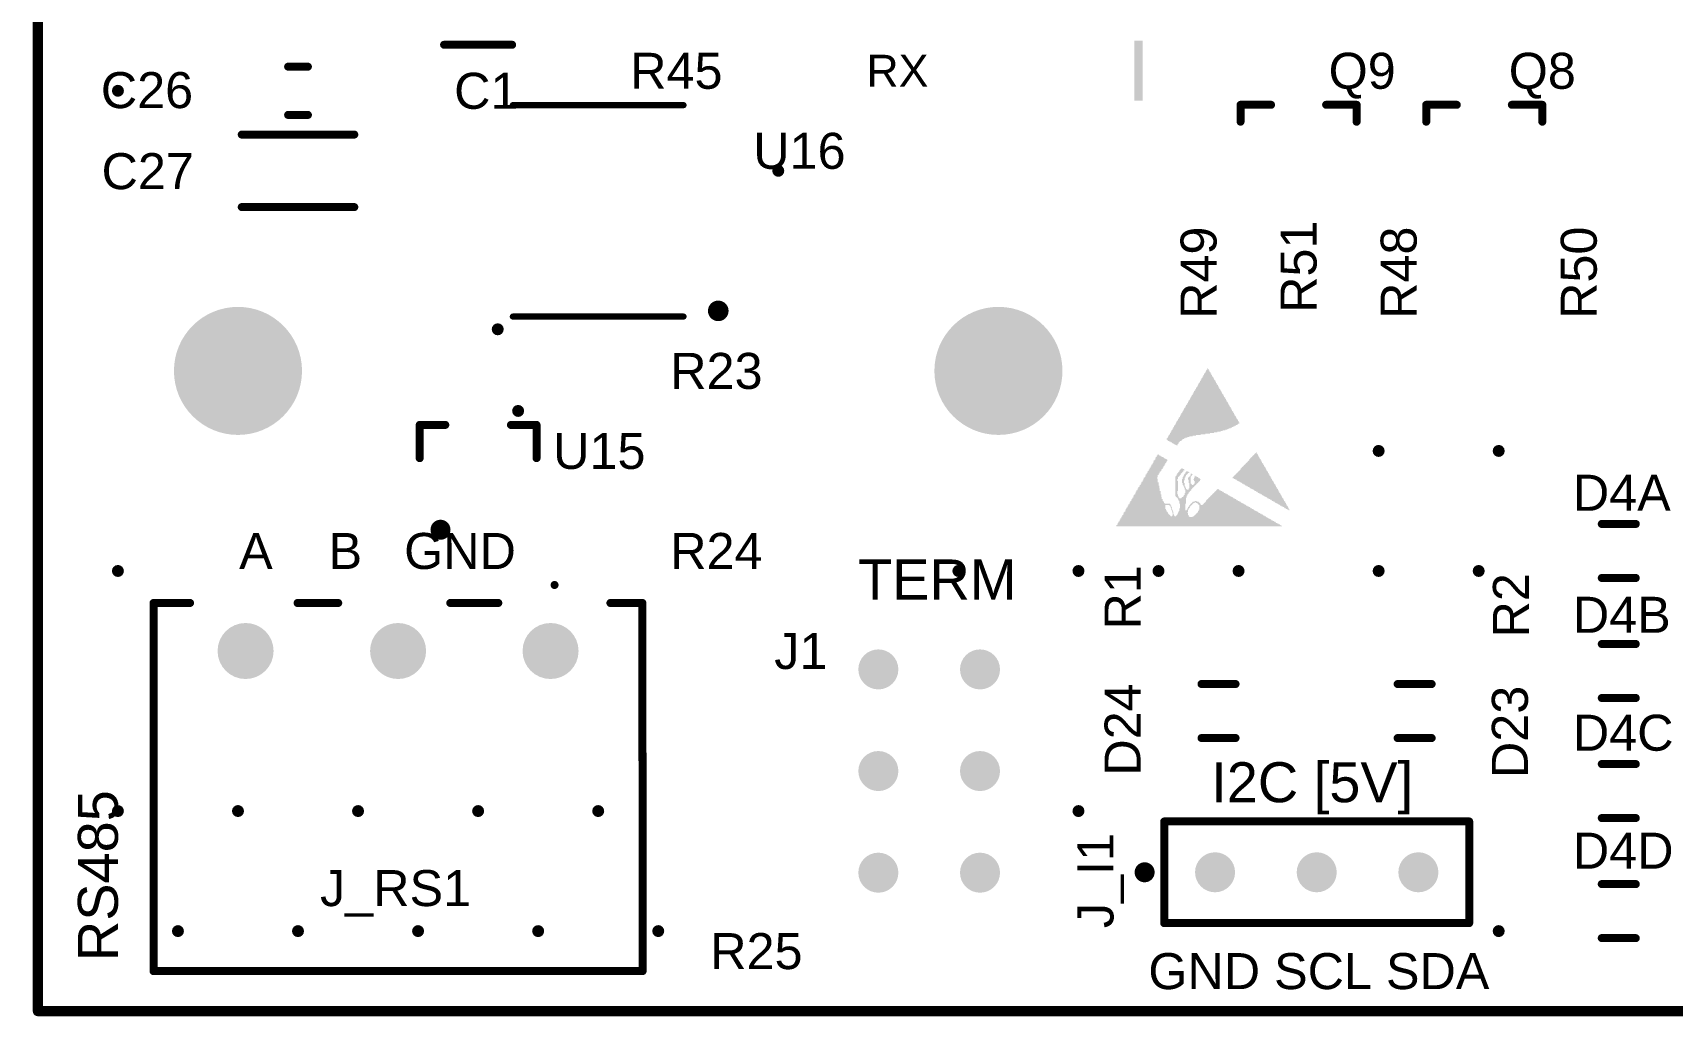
# Model space of a CAD drawing. Header units: inches. Extents: x 10 to 190, y 10 to 91.
# Drawn here: x 9.87 to 50.84, y 9.87 to 34.45 of the extents above; entities that cross this region are included whole.
import ezdxf

# ---------------------------------------------------------------- set-up
doc = ezdxf.new("R2010")
doc.units = ezdxf.units.IN
for name, color, linetype in [('Board Outline', 216, 'Continuous'), ('Pad Holes', 156, 'Continuous'), ('Top Overlay', 2, 'Continuous'), ('Via Holes', 16, 'Continuous')]:
    doc.layers.add(name, color=color, linetype=linetype)
doc.styles.add('Arial', font='', dxfattribs={"height": 0.2})
doc.styles.get('Arial').set_extended_font_data('Arial')

# ---------------------------------------------------------------- blocks, each defined once
blk = doc.blocks.new('FP_SOD323_CA_MFG_4')
at = {"layer": 'Top Overlay'}
for points in [[(0.425, 0.675, 0.2, 0.2, 0), (-0.425, 0.675, 0.2, 0.2, 0)], [(0.425, -0.675, 0.2, 0.2, 0), (-0.425, -0.675, 0.2, 0.2, 0)]]:
    blk.add_lwpolyline(points, format="xyseb", dxfattribs=at)
for points in [[(-0.475, 0.675, 0.1, 0.1, 1), (-0.375, 0.675, 0.1, 0.1, 1)], [(0.375, 0.675, 0.1, 0.1, 1), (0.475, 0.675, 0.1, 0.1, 1)], [(-0.475, -0.675, 0.1, 0.1, 1), (-0.375, -0.675, 0.1, 0.1, 1)], [(0.375, -0.675, 0.1, 0.1, 1), (0.475, -0.675, 0.1, 0.1, 1)]]:
    blk.add_lwpolyline(points, format="xyseb", close=True, dxfattribs=at)
blk = doc.blocks.new('FP_SOD323_CA_MFG_5')
at = {"layer": 'Top Overlay'}
for points in [[(-0.425, 0.675, 0.2, 0.2, 0), (0.425, 0.675, 0.2, 0.2, 0)], [(-0.425, -0.675, 0.2, 0.2, 0), (0.425, -0.675, 0.2, 0.2, 0)]]:
    blk.add_lwpolyline(points, format="xyseb", dxfattribs=at)
for points in [[(-0.475, 0.675, 0.1, 0.1, 1), (-0.375, 0.675, 0.1, 0.1, 1)], [(0.375, 0.675, 0.1, 0.1, 1), (0.475, 0.675, 0.1, 0.1, 1)], [(-0.475, -0.675, 0.1, 0.1, 1), (-0.375, -0.675, 0.1, 0.1, 1)], [(0.375, -0.675, 0.1, 0.1, 1), (0.475, -0.675, 0.1, 0.1, 1)]]:
    blk.add_lwpolyline(points, format="xyseb", close=True, dxfattribs=at)
blk = doc.blocks.new('FP_SOT23_IPC_A_18')
at = {"layer": 'Top Overlay'}
for points in [[(0.228, 1.45, 0.2, 0.2, 0), (0.65, 1.45, 0.2, 0.2, 0)], [(0.65, 1.45, 0.2, 0.2, 0), (0.65, 0.688, 0.2, 0.2, 0)], [(0.65, -0.688, 0.2, 0.2, 0), (0.65, -1.45, 0.2, 0.2, 0)], [(0.228, -1.45, 0.2, 0.2, 0), (0.65, -1.45, 0.2, 0.2, 0)]]:
    blk.add_lwpolyline(points, format="xyseb", dxfattribs=at)
for points in [[(0.178, 1.45, 0.1, 0.1, 1), (0.278, 1.45, 0.1, 0.1, 1)], [(0.6, 1.45, 0.1, 0.1, 1), (0.7, 1.45, 0.1, 0.1, 1)], [(0.6, 1.45, 0.1, 0.1, 1), (0.7, 1.45, 0.1, 0.1, 1)], [(0.6, 0.688, 0.1, 0.1, 1), (0.7, 0.688, 0.1, 0.1, 1)], [(0.6, -0.688, 0.1, 0.1, 1), (0.7, -0.688, 0.1, 0.1, 1)], [(0.178, -1.45, 0.1, 0.1, 1), (0.278, -1.45, 0.1, 0.1, 1)], [(0.6, -1.45, 0.1, 0.1, 1), (0.7, -1.45, 0.1, 0.1, 1)], [(0.6, -1.45, 0.1, 0.1, 1), (0.7, -1.45, 0.1, 0.1, 1)]]:
    blk.add_lwpolyline(points, format="xyseb", close=True, dxfattribs=at)
blk = doc.blocks.new('FP_SOT23_IPC_A_19')
at = {"layer": 'Top Overlay'}
for points in [[(0.228, 1.45, 0.2, 0.2, 0), (0.65, 1.45, 0.2, 0.2, 0)], [(0.65, 1.45, 0.2, 0.2, 0), (0.65, 0.688, 0.2, 0.2, 0)], [(0.65, -0.688, 0.2, 0.2, 0), (0.65, -1.45, 0.2, 0.2, 0)], [(0.228, -1.45, 0.2, 0.2, 0), (0.65, -1.45, 0.2, 0.2, 0)]]:
    blk.add_lwpolyline(points, format="xyseb", dxfattribs=at)
for points in [[(0.178, 1.45, 0.1, 0.1, 1), (0.278, 1.45, 0.1, 0.1, 1)], [(0.6, 1.45, 0.1, 0.1, 1), (0.7, 1.45, 0.1, 0.1, 1)], [(0.6, 1.45, 0.1, 0.1, 1), (0.7, 1.45, 0.1, 0.1, 1)], [(0.6, 0.688, 0.1, 0.1, 1), (0.7, 0.688, 0.1, 0.1, 1)], [(0.6, -0.688, 0.1, 0.1, 1), (0.7, -0.688, 0.1, 0.1, 1)], [(0.178, -1.45, 0.1, 0.1, 1), (0.278, -1.45, 0.1, 0.1, 1)], [(0.6, -1.45, 0.1, 0.1, 1), (0.7, -1.45, 0.1, 0.1, 1)], [(0.6, -1.45, 0.1, 0.1, 1), (0.7, -1.45, 0.1, 0.1, 1)]]:
    blk.add_lwpolyline(points, format="xyseb", close=True, dxfattribs=at)
blk = doc.blocks.new('WL_SMCW_1206_150120__75000_20')
at = {"layer": 'Top Overlay'}
blk.add_hatch(color=2, dxfattribs=at).paths.add_polyline_path([(-2.6, -0.75), (-2.4, -0.75), (-2.4, 0.75), (-2.6, 0.75)])
blk = doc.blocks.new('J______2_6_2_54_44')
at = {"layer": 'Pad Holes'}
h = blk.add_hatch(color=7, dxfattribs=at)
edge = h.paths.add_edge_path()
edge.add_arc((1.27, 3.81), 0.5, 0, 360)
h = blk.add_hatch(color=7, dxfattribs=at)
edge = h.paths.add_edge_path()
edge.add_arc((3.81, 3.81), 0.5, 0, 360)
h = blk.add_hatch(color=7, dxfattribs=at)
edge = h.paths.add_edge_path()
edge.add_arc((6.35, 3.81), 0.5, 0, 360)
h = blk.add_hatch(color=7, dxfattribs=at)
edge = h.paths.add_edge_path()
edge.add_arc((1.27, 1.27), 0.5, 0, 360)
h = blk.add_hatch(color=7, dxfattribs=at)
edge = h.paths.add_edge_path()
edge.add_arc((3.81, 1.27), 0.5, 0, 360)
h = blk.add_hatch(color=7, dxfattribs=at)
edge = h.paths.add_edge_path()
edge.add_arc((6.35, 1.27), 0.5, 0, 360)
blk = doc.blocks.new('21_0041B_8_80')
at = {"layer": 'Top Overlay'}
for points in [[(2.1336, 2.6416, 0.1524, 0.1524, 0), (-2.1336, 2.6416, 0.1524, 0.1524, 0)], [(2.1336, -2.6416, 0.1524, 0.1524, 0), (-2.1336, -2.6416, 0.1524, 0.1524, 0)]]:
    blk.add_lwpolyline(points, format="xyseb", dxfattribs=at)
for points in [[(-2.1717, 2.6416, 0.0762, 0.0762, 1), (-2.0955, 2.6416, 0.0762, 0.0762, 1)], [(2.0955, 2.6416, 0.0762, 0.0762, 1), (2.1717, 2.6416, 0.0762, 0.0762, 1)], [(-2.1717, -2.6416, 0.0762, 0.0762, 1), (-2.0955, -2.6416, 0.0762, 0.0762, 1)], [(2.0955, -2.6416, 0.0762, 0.0762, 1), (2.1717, -2.6416, 0.0762, 0.0762, 1)]]:
    blk.add_lwpolyline(points, format="xyseb", close=True, dxfattribs=at)
blk = doc.blocks.new('PRKT_SOT23_3_V_81')
at = {"layer": 'Top Overlay'}
for points in [[(-0.18, 1.46, 0.2, 0.2, 0), (0.65, 1.46, 0.2, 0.2, 0)], [(0.65, 1.46, 0.2, 0.2, 0), (0.65, 0.82, 0.2, 0.2, 0)], [(0.65, -0.82, 0.2, 0.2, 0), (0.65, -1.46, 0.2, 0.2, 0)], [(-0.18, -1.46, 0.2, 0.2, 0), (0.65, -1.46, 0.2, 0.2, 0)]]:
    blk.add_lwpolyline(points, format="xyseb", dxfattribs=at)
for points in [[(-0.23, 1.46, 0.1, 0.1, 1), (-0.13, 1.46, 0.1, 0.1, 1)], [(0.6, 1.46, 0.1, 0.1, 1), (0.7, 1.46, 0.1, 0.1, 1)], [(0.6, 1.46, 0.1, 0.1, 1), (0.7, 1.46, 0.1, 0.1, 1)], [(-1.845, 0.94, 0.25, 0.25, 1), (-2.095, 0.94, 0.25, 0.25, 1)], [(-2.157, 0.94, 0.125, 0.125, 1), (-2.033, 0.94, 0.125, 0.125, 1)], [(-1.907, 0.94, 0.125, 0.125, 1), (-1.782, 0.94, 0.125, 0.125, 1)], [(0.6, 0.82, 0.1, 0.1, 1), (0.7, 0.82, 0.1, 0.1, 1)], [(0.6, -0.82, 0.1, 0.1, 1), (0.7, -0.82, 0.1, 0.1, 1)], [(-0.23, -1.46, 0.1, 0.1, 1), (-0.13, -1.46, 0.1, 0.1, 1)], [(0.6, -1.46, 0.1, 0.1, 1), (0.7, -1.46, 0.1, 0.1, 1)], [(0.6, -1.46, 0.1, 0.1, 1), (0.7, -1.46, 0.1, 0.1, 1)]]:
    blk.add_lwpolyline(points, format="xyseb", close=True, dxfattribs=at)
blk = doc.blocks.new('15EDGRC_3_81_03P_169')
at = {"layer": 'Pad Holes'}
h = blk.add_hatch(color=7, dxfattribs=at)
edge = h.paths.add_edge_path()
edge.add_arc((0, 0), 0.7, 0, 360)
h = blk.add_hatch(color=7, dxfattribs=at)
edge = h.paths.add_edge_path()
edge.add_arc((3.81, 0), 0.7, 0, 360)
h = blk.add_hatch(color=7, dxfattribs=at)
edge = h.paths.add_edge_path()
edge.add_arc((7.62, 0), 0.7, 0, 360)
at = {"layer": 'Top Overlay'}
for points in [[(-2.295, -1.2, 0.2, 0.2, 0), (-2.3, 8, 0.2, 0.2, 0)], [(9.906, 8, 0.2, 0.2, 0), (-2.3, 8, 0.2, 0.2, 0)], [(9.92, 8, 0.2, 0.2, 0), (9.92, -1.2, 0.2, 0.2, 0)], [(-1.495, -1.2, 0.2, 0.2, 0), (-2.295, -1.2, 0.2, 0.2, 0)], [(2.505, -1.2, 0.2, 0.2, 0), (1.305, -1.2, 0.2, 0.2, 0)], [(6.321, -1.2, 0.2, 0.2, 0), (5.305, -1.2, 0.2, 0.2, 0)], [(9.897, -1.2, 0.2, 0.2, 0), (9.008, -1.2, 0.2, 0.2, 0)], [(-0.1, -1.7, 0.1, 0.1, -1), (-0.1, -1.6, 0.1, 0.1, 0)], [(-0.1, -1.6, 0.1, 0.1, -1), (-0.1, -1.7, 0.1, 0.1, 0)], [(-0.1, -1.6, 0.1, 0.1, -1), (-0.1, -1.7, 0.1, 0.1, 0)]]:
    blk.add_lwpolyline(points, format="xyseb", dxfattribs=at)
for points in [[(-2.35, 8, 0.1, 0.1, 1), (-2.25, 8, 0.1, 0.1, 1)], [(-2.35, 8, 0.1, 0.1, 1), (-2.25, 8, 0.1, 0.1, 1)], [(9.856, 8, 0.1, 0.1, 1), (9.956, 8, 0.1, 0.1, 1)], [(9.87, 8, 0.1, 0.1, 1), (9.97, 8, 0.1, 0.1, 1)], [(-2.345, -1.2, 0.1, 0.1, 1), (-2.245, -1.2, 0.1, 0.1, 1)], [(-2.345, -1.2, 0.1, 0.1, 1), (-2.245, -1.2, 0.1, 0.1, 1)], [(-1.545, -1.2, 0.1, 0.1, 1), (-1.445, -1.2, 0.1, 0.1, 1)], [(1.255, -1.2, 0.1, 0.1, 1), (1.355, -1.2, 0.1, 0.1, 1)], [(2.455, -1.2, 0.1, 0.1, 1), (2.555, -1.2, 0.1, 0.1, 1)], [(5.255, -1.2, 0.1, 0.1, 1), (5.355, -1.2, 0.1, 0.1, 1)], [(6.271, -1.2, 0.1, 0.1, 1), (6.371, -1.2, 0.1, 0.1, 1)], [(8.958, -1.2, 0.1, 0.1, 1), (9.058, -1.2, 0.1, 0.1, 1)], [(9.847, -1.2, 0.1, 0.1, 1), (9.947, -1.2, 0.1, 0.1, 1)], [(9.87, -1.2, 0.1, 0.1, 1), (9.97, -1.2, 0.1, 0.1, 1)], [(-0.125, -1.6, 0.05, 0.05, 1), (-0.075, -1.6, 0.05, 0.05, 1)], [(-0.125, -1.6, 0.05, 0.05, 1), (-0.075, -1.6, 0.05, 0.05, 1)], [(-0.125, -1.6, 0.05, 0.05, 1), (-0.075, -1.6, 0.05, 0.05, 1)], [(-0.125, -1.7, 0.05, 0.05, 1), (-0.075, -1.7, 0.05, 0.05, 1)], [(-0.125, -1.7, 0.05, 0.05, 1), (-0.075, -1.7, 0.05, 0.05, 1)], [(-0.125, -1.7, 0.05, 0.05, 1), (-0.075, -1.7, 0.05, 0.05, 1)]]:
    blk.add_lwpolyline(points, format="xyseb", close=True, dxfattribs=at)
blk = doc.blocks.new('FP_90120_0123_MFG_179')
at = {"layer": 'Pad Holes'}
h = blk.add_hatch(color=7, dxfattribs=at)
edge = h.paths.add_edge_path()
edge.add_arc((-2.54, 0), 0.5, 0, 360)
h = blk.add_hatch(color=7, dxfattribs=at)
edge = h.paths.add_edge_path()
edge.add_arc((0, 0), 0.5, 0, 360)
h = blk.add_hatch(color=7, dxfattribs=at)
edge = h.paths.add_edge_path()
edge.add_arc((2.54, 0), 0.5, 0, 360)
at = {"layer": 'Top Overlay'}
for points in [[(-3.81, 1.27, 0.2, 0.2, 0), (3.81, 1.27, 0.2, 0.2, 0)], [(-3.81, -1.27, 0.2, 0.2, 0), (-3.81, 1.27, 0.2, 0.2, 0)], [(3.81, -1.27, 0.2, 0.2, 0), (3.81, 1.27, 0.2, 0.2, 0)], [(-3.81, -1.27, 0.2, 0.2, 0), (3.81, -1.27, 0.2, 0.2, 0)]]:
    blk.add_lwpolyline(points, format="xyseb", dxfattribs=at)
for points in [[(-3.86, 1.27, 0.1, 0.1, 1), (-3.76, 1.27, 0.1, 0.1, 1)], [(-3.86, 1.27, 0.1, 0.1, 1), (-3.76, 1.27, 0.1, 0.1, 1)], [(3.76, 1.27, 0.1, 0.1, 1), (3.86, 1.27, 0.1, 0.1, 1)], [(3.76, 1.27, 0.1, 0.1, 1), (3.86, 1.27, 0.1, 0.1, 1)], [(-4.175, 0, 0.25, 0.25, 1), (-4.425, 0, 0.25, 0.25, 1)], [(-4.487, 0, 0.125, 0.125, 1), (-4.363, 0, 0.125, 0.125, 1)], [(-4.237, 0, 0.125, 0.125, 1), (-4.112, 0, 0.125, 0.125, 1)], [(-3.86, -1.27, 0.1, 0.1, 1), (-3.76, -1.27, 0.1, 0.1, 1)], [(-3.86, -1.27, 0.1, 0.1, 1), (-3.76, -1.27, 0.1, 0.1, 1)], [(3.76, -1.27, 0.1, 0.1, 1), (3.86, -1.27, 0.1, 0.1, 1)], [(3.76, -1.27, 0.1, 0.1, 1), (3.86, -1.27, 0.1, 0.1, 1)]]:
    blk.add_lwpolyline(points, format="xyseb", close=True, dxfattribs=at)
blk = doc.blocks.new('FP_SOD323_CA_MFG_193')
at = {"layer": 'Top Overlay'}
for points in [[(-0.425, 0.675, 0.2, 0.2, 0), (0.425, 0.675, 0.2, 0.2, 0)], [(-0.425, -0.675, 0.2, 0.2, 0), (0.425, -0.675, 0.2, 0.2, 0)]]:
    blk.add_lwpolyline(points, format="xyseb", dxfattribs=at)
for points in [[(-0.475, 0.675, 0.1, 0.1, 1), (-0.375, 0.675, 0.1, 0.1, 1)], [(0.375, 0.675, 0.1, 0.1, 1), (0.475, 0.675, 0.1, 0.1, 1)], [(-0.475, -0.675, 0.1, 0.1, 1), (-0.375, -0.675, 0.1, 0.1, 1)], [(0.375, -0.675, 0.1, 0.1, 1), (0.475, -0.675, 0.1, 0.1, 1)]]:
    blk.add_lwpolyline(points, format="xyseb", close=True, dxfattribs=at)
blk = doc.blocks.new('FP_SOD323_CA_MFG_194')
at = {"layer": 'Top Overlay'}
for points in [[(-0.425, 0.675, 0.2, 0.2, 0), (0.425, 0.675, 0.2, 0.2, 0)], [(-0.425, -0.675, 0.2, 0.2, 0), (0.425, -0.675, 0.2, 0.2, 0)]]:
    blk.add_lwpolyline(points, format="xyseb", dxfattribs=at)
for points in [[(-0.475, 0.675, 0.1, 0.1, 1), (-0.375, 0.675, 0.1, 0.1, 1)], [(0.375, 0.675, 0.1, 0.1, 1), (0.475, 0.675, 0.1, 0.1, 1)], [(-0.475, -0.675, 0.1, 0.1, 1), (-0.375, -0.675, 0.1, 0.1, 1)], [(0.375, -0.675, 0.1, 0.1, 1), (0.475, -0.675, 0.1, 0.1, 1)]]:
    blk.add_lwpolyline(points, format="xyseb", close=True, dxfattribs=at)
blk = doc.blocks.new('FP_SOD323_CA_MFG_195')
at = {"layer": 'Top Overlay'}
for points in [[(-0.425, 0.675, 0.2, 0.2, 0), (0.425, 0.675, 0.2, 0.2, 0)], [(-0.425, -0.675, 0.2, 0.2, 0), (0.425, -0.675, 0.2, 0.2, 0)]]:
    blk.add_lwpolyline(points, format="xyseb", dxfattribs=at)
for points in [[(-0.475, 0.675, 0.1, 0.1, 1), (-0.375, 0.675, 0.1, 0.1, 1)], [(0.375, 0.675, 0.1, 0.1, 1), (0.475, 0.675, 0.1, 0.1, 1)], [(-0.475, -0.675, 0.1, 0.1, 1), (-0.375, -0.675, 0.1, 0.1, 1)], [(0.375, -0.675, 0.1, 0.1, 1), (0.475, -0.675, 0.1, 0.1, 1)]]:
    blk.add_lwpolyline(points, format="xyseb", close=True, dxfattribs=at)
blk = doc.blocks.new('FP_SOD323_CA_MFG_196')
at = {"layer": 'Top Overlay'}
for points in [[(-0.425, 0.675, 0.2, 0.2, 0), (0.425, 0.675, 0.2, 0.2, 0)], [(-0.425, -0.675, 0.2, 0.2, 0), (0.425, -0.675, 0.2, 0.2, 0)]]:
    blk.add_lwpolyline(points, format="xyseb", dxfattribs=at)
for points in [[(-0.475, 0.675, 0.1, 0.1, 1), (-0.375, 0.675, 0.1, 0.1, 1)], [(0.375, 0.675, 0.1, 0.1, 1), (0.475, 0.675, 0.1, 0.1, 1)], [(-0.475, -0.675, 0.1, 0.1, 1), (-0.375, -0.675, 0.1, 0.1, 1)], [(0.375, -0.675, 0.1, 0.1, 1), (0.475, -0.675, 0.1, 0.1, 1)]]:
    blk.add_lwpolyline(points, format="xyseb", close=True, dxfattribs=at)
blk = doc.blocks.new('FP_GRM188_0_1__0_2_0_55_IPC_A_210')
at = {"layer": 'Top Overlay'}
for points in [[(-1.406, 0.906, 0.2, 0.2, 0), (1.406, 0.906, 0.2, 0.2, 0)], [(-1.406, -0.906, 0.2, 0.2, 0), (1.406, -0.906, 0.2, 0.2, 0)]]:
    blk.add_lwpolyline(points, format="xyseb", dxfattribs=at)
for points in [[(-1.456, 0.906, 0.1, 0.1, 1), (-1.356, 0.906, 0.1, 0.1, 1)], [(1.356, 0.906, 0.1, 0.1, 1), (1.456, 0.906, 0.1, 0.1, 1)], [(-1.456, -0.906, 0.1, 0.1, 1), (-1.356, -0.906, 0.1, 0.1, 1)], [(1.356, -0.906, 0.1, 0.1, 1), (1.456, -0.906, 0.1, 0.1, 1)]]:
    blk.add_lwpolyline(points, format="xyseb", close=True, dxfattribs=at)
blk = doc.blocks.new('FP_CGA3E_0_3_0_1_IPC_A_211')
at = {"layer": 'Top Overlay'}
for points in [[(0.247, 0.603, 0.2, 0.2, 0), (-0.247, 0.603, 0.2, 0.2, 0)], [(0.247, -0.603, 0.2, 0.2, 0), (-0.247, -0.603, 0.2, 0.2, 0)]]:
    blk.add_lwpolyline(points, format="xyseb", dxfattribs=at)
for points in [[(-0.297, 0.603, 0.1, 0.1, 1), (-0.197, 0.603, 0.1, 0.1, 1)], [(0.197, 0.603, 0.1, 0.1, 1), (0.297, 0.603, 0.1, 0.1, 1)], [(-0.297, -0.603, 0.1, 0.1, 1), (-0.197, -0.603, 0.1, 0.1, 1)], [(0.197, -0.603, 0.1, 0.1, 1), (0.297, -0.603, 0.1, 0.1, 1)]]:
    blk.add_lwpolyline(points, format="xyseb", close=True, dxfattribs=at)
blk = doc.blocks.new('FP_CC0603_DA_MFG_235')
at = {"layer": 'Top Overlay'}
for points in [[(-0.85, 0.85, 0.2, 0.2, 0), (0.85, 0.85, 0.2, 0.2, 0)], [(-0.85, -0.85, 0.2, 0.2, 0), (0.85, -0.85, 0.2, 0.2, 0)]]:
    blk.add_lwpolyline(points, format="xyseb", dxfattribs=at)
for points in [[(-0.9, 0.85, 0.1, 0.1, 1), (-0.8, 0.85, 0.1, 0.1, 1)], [(0.8, 0.85, 0.1, 0.1, 1), (0.9, 0.85, 0.1, 0.1, 1)], [(-0.9, -0.85, 0.1, 0.1, 1), (-0.8, -0.85, 0.1, 0.1, 1)], [(0.8, -0.85, 0.1, 0.1, 1), (0.9, -0.85, 0.1, 0.1, 1)]]:
    blk.add_lwpolyline(points, format="xyseb", close=True, dxfattribs=at)

msp = doc.modelspace()

# ---------------------------------------------------------------- hatches: boundary and pattern name
at = {"layer": 'Pad Holes'}
h = msp.add_hatch(color=7, dxfattribs=at)
edge = h.paths.add_edge_path()
edge.add_arc((15, 26), 1.6, 0, 360)
h = msp.add_hatch(color=7, dxfattribs=at)
edge = h.paths.add_edge_path()
edge.add_arc((34, 26), 1.6, 0, 360)
at = {"layer": 'Top Overlay'}
for points in [[(38.833, 25.383), (38.833, 25.4), (38.85, 25.4), (38.85, 25.433), (38.867, 25.433), (38.867, 25.467), (38.883, 25.467), (38.883, 25.5), (38.9, 25.5), (38.9, 25.517), (38.917, 25.517), (38.917, 25.55), (38.933, 25.55), (38.933, 25.583), (38.95, 25.583), (38.95, 25.6), (38.967, 25.6), (38.967, 25.633), (38.983, 25.633), (38.983, 25.667), (39, 25.667), (39, 25.7), (39.017, 25.7), (39.017, 25.717), (39.033, 25.717), (39.033, 25.75), (39.05, 25.75), (39.05, 25.783), (39.067, 25.783), (39.067, 25.817), (39.083, 25.817), (39.083, 25.833), (39.1, 25.833), (39.1, 25.867), (39.117, 25.867), (39.117, 25.9), (39.133, 25.9), (39.133, 25.933), (39.15, 25.933), (39.15, 25.95), (39.167, 25.95), (39.167, 25.983), (39.183, 25.983), (39.183, 26.017), (39.2, 26.017), (39.2, 26.033), (39.217, 26.033), (39.217, 26.067), (39.233, 26.067), (39.233, 26.05), (39.25, 26.05), (39.25, 26.017), (39.267, 26.017), (39.267, 25.983), (39.283, 25.983), (39.283, 25.967), (39.3, 25.967), (39.3, 25.933), (39.317, 25.933), (39.317, 25.9), (39.333, 25.9), (39.333, 25.867), (39.35, 25.867), (39.35, 25.85), (39.367, 25.85), (39.367, 25.817), (39.383, 25.817), (39.383, 25.783), (39.4, 25.783), (39.4, 25.767), (39.417, 25.767), (39.417, 25.733), (39.433, 25.733), (39.433, 25.7), (39.45, 25.7), (39.45, 25.667), (39.467, 25.667), (39.467, 25.65), (39.483, 25.65), (39.483, 25.617), (39.5, 25.617), (39.5, 25.583), (39.517, 25.583), (39.517, 25.55), (39.533, 25.55), (39.533, 25.533), (39.55, 25.533), (39.55, 25.5), (39.567, 25.5), (39.567, 25.467), (39.583, 25.467), (39.583, 25.433), (39.6, 25.433), (39.6, 25.417), (39.617, 25.417), (39.617, 25.383), (39.633, 25.383), (39.633, 25.35), (39.65, 25.35), (39.65, 25.333), (39.667, 25.333), (39.667, 25.3), (39.683, 25.3), (39.683, 25.267), (39.7, 25.267), (39.7, 25.233), (39.717, 25.233), (39.717, 25.217), (39.733, 25.217), (39.733, 25.183), (39.75, 25.183), (39.75, 25.15), (39.767, 25.15), (39.767, 25.117), (39.783, 25.117), (39.783, 25.1), (39.8, 25.1), (39.8, 25.067), (39.817, 25.067), (39.817, 25.033), (39.833, 25.033), (39.833, 25), (39.85, 25), (39.85, 24.983), (39.867, 24.983), (39.867, 24.95), (39.883, 24.95), (39.883, 24.917), (39.9, 24.917), (39.9, 24.883), (39.917, 24.883), (39.917, 24.867), (39.933, 24.867), (39.933, 24.833), (39.95, 24.833), (39.95, 24.8), (39.967, 24.8), (39.967, 24.783), (39.983, 24.783), (39.983, 24.75), (40, 24.75), (40, 24.717), (40.017, 24.717), (40.017, 24.683), (39.983, 24.683), (39.983, 24.667), (39.967, 24.667), (39.967, 24.65), (39.933, 24.65), (39.933, 24.633), (39.9, 24.633), (39.9, 24.617), (39.867, 24.617), (39.867, 24.6), (39.833, 24.6), (39.833, 24.583), (39.8, 24.583), (39.8, 24.567), (39.75, 24.567), (39.75, 24.55), (39.717, 24.55), (39.717, 24.533), (39.667, 24.533), (39.667, 24.517), (39.6, 24.517), (39.6, 24.5), (39.55, 24.5), (39.55, 24.483), (39.467, 24.483), (39.467, 24.467), (39.383, 24.467), (39.383, 24.45), (39.283, 24.45), (39.283, 24.433), (39.167, 24.433), (39.167, 24.417), (39.05, 24.417), (39.05, 24.4), (38.933, 24.4), (38.933, 24.383), (38.85, 24.383), (38.85, 24.367), (38.767, 24.367), (38.767, 24.35), (38.717, 24.35), (38.717, 24.333), (38.667, 24.333), (38.667, 24.317), (38.633, 24.317), (38.633, 24.3), (38.6, 24.3), (38.6, 24.283), (38.583, 24.283), (38.583, 24.267), (38.567, 24.267), (38.567, 24.25), (38.533, 24.25), (38.533, 24.233), (38.517, 24.233), (38.517, 24.217), (38.5, 24.217), (38.5, 24.183), (38.483, 24.183), (38.483, 24.167), (38.467, 24.167), (38.467, 24.133), (38.45, 24.133), (38.45, 24.15), (38.417, 24.15), (38.417, 24.167), (38.383, 24.167), (38.383, 24.183), (38.35, 24.183), (38.35, 24.2), (38.333, 24.2), (38.333, 24.217), (38.3, 24.217), (38.3, 24.233), (38.267, 24.233), (38.267, 24.25), (38.233, 24.25), (38.233, 24.267), (38.217, 24.267), (38.217, 24.283), (38.2, 24.283), (38.2, 24.317), (38.217, 24.317), (38.217, 24.333), (38.233, 24.333), (38.233, 24.367), (38.25, 24.367), (38.25, 24.4), (38.267, 24.4), (38.267, 24.417), (38.283, 24.417), (38.283, 24.45), (38.3, 24.45), (38.3, 24.483), (38.317, 24.483), (38.317, 24.517), (38.333, 24.517), (38.333, 24.533), (38.35, 24.533), (38.35, 24.567), (38.367, 24.567), (38.367, 24.6), (38.383, 24.6), (38.383, 24.633), (38.4, 24.633), (38.4, 24.65), (38.417, 24.65), (38.417, 24.683), (38.433, 24.683), (38.433, 24.717), (38.45, 24.717), (38.45, 24.75), (38.467, 24.75), (38.467, 24.767), (38.483, 24.767), (38.483, 24.8), (38.5, 24.8), (38.5, 24.833), (38.517, 24.833), (38.517, 24.85), (38.533, 24.85), (38.533, 24.883), (38.55, 24.883), (38.55, 24.917), (38.567, 24.917), (38.567, 24.95), (38.583, 24.95), (38.583, 24.967), (38.6, 24.967), (38.6, 25), (38.617, 25), (38.617, 25.033), (38.633, 25.033), (38.633, 25.067), (38.65, 25.067), (38.65, 25.083), (38.667, 25.083), (38.667, 25.117), (38.683, 25.117), (38.683, 25.15), (38.7, 25.15), (38.7, 25.167), (38.717, 25.167), (38.717, 25.2), (38.733, 25.2), (38.733, 25.233), (38.75, 25.233), (38.75, 25.267), (38.767, 25.267), (38.767, 25.283), (38.783, 25.283), (38.783, 25.317), (38.8, 25.317), (38.8, 25.35), (38.817, 25.35), (38.817, 25.383)], [(40.15, 23.15), (40.15, 23.167), (40.117, 23.167), (40.117, 23.183), (40.083, 23.183), (40.083, 23.2), (40.067, 23.2), (40.067, 23.217), (40.033, 23.217), (40.033, 23.233), (40, 23.233), (40, 23.25), (39.967, 23.25), (39.967, 23.267), (39.95, 23.267), (39.95, 23.283), (39.917, 23.283), (39.917, 23.3), (39.883, 23.3), (39.883, 23.317), (39.85, 23.317), (39.85, 23.35), (39.867, 23.35), (39.867, 23.367), (39.883, 23.367), (39.883, 23.383), (39.9, 23.383), (39.9, 23.4), (39.917, 23.4), (39.917, 23.417), (39.933, 23.417), (39.933, 23.433), (39.95, 23.433), (39.95, 23.45), (39.967, 23.45), (39.967, 23.467), (39.983, 23.467), (39.983, 23.483), (40, 23.483), (40, 23.5), (40.017, 23.5), (40.017, 23.517), (40.033, 23.517), (40.033, 23.533), (40.05, 23.533), (40.05, 23.567), (40.067, 23.567), (40.067, 23.583), (40.083, 23.583), (40.083, 23.6), (40.1, 23.6), (40.1, 23.617), (40.117, 23.617), (40.117, 23.633), (40.133, 23.633), (40.133, 23.65), (40.15, 23.65), (40.15, 23.667), (40.167, 23.667), (40.167, 23.683), (40.183, 23.683), (40.183, 23.7), (40.2, 23.7), (40.2, 23.717), (40.217, 23.717), (40.217, 23.733), (40.233, 23.733), (40.233, 23.75), (40.25, 23.75), (40.25, 23.767), (40.267, 23.767), (40.267, 23.8), (40.283, 23.8), (40.283, 23.817), (40.3, 23.817), (40.3, 23.833), (40.317, 23.833), (40.317, 23.85), (40.333, 23.85), (40.333, 23.867), (40.35, 23.867), (40.35, 23.883), (40.367, 23.883), (40.367, 23.9), (40.383, 23.9), (40.383, 23.917), (40.4, 23.917), (40.4, 23.933), (40.417, 23.933), (40.417, 23.95), (40.433, 23.95), (40.433, 23.967), (40.45, 23.967), (40.45, 23.933), (40.467, 23.933), (40.467, 23.917), (40.483, 23.917), (40.483, 23.883), (40.5, 23.883), (40.5, 23.85), (40.517, 23.85), (40.517, 23.817), (40.533, 23.817), (40.533, 23.8), (40.55, 23.8), (40.55, 23.767), (40.567, 23.767), (40.567, 23.733), (40.583, 23.733), (40.583, 23.7), (40.6, 23.7), (40.6, 23.683), (40.617, 23.683), (40.617, 23.65), (40.633, 23.65), (40.633, 23.617), (40.65, 23.617), (40.65, 23.6), (40.667, 23.6), (40.667, 23.567), (40.683, 23.567), (40.683, 23.533), (40.7, 23.533), (40.7, 23.5), (40.717, 23.5), (40.717, 23.483), (40.733, 23.483), (40.733, 23.45), (40.75, 23.45), (40.75, 23.417), (40.767, 23.417), (40.767, 23.383), (40.783, 23.383), (40.783, 23.367), (40.8, 23.367), (40.8, 23.333), (40.817, 23.333), (40.817, 23.3), (40.833, 23.3), (40.833, 23.267), (40.85, 23.267), (40.85, 23.25), (40.867, 23.25), (40.867, 23.217), (40.883, 23.217), (40.883, 23.183), (40.9, 23.183), (40.9, 23.167), (40.917, 23.167), (40.917, 23.133), (40.933, 23.133), (40.933, 23.1), (40.95, 23.1), (40.95, 23.067), (40.967, 23.067), (40.967, 23.05), (40.983, 23.05), (40.983, 23.017), (41, 23.017), (41, 22.983), (41.017, 22.983), (41.017, 22.95), (41.033, 22.95), (41.033, 22.933), (41.05, 22.933), (41.05, 22.9), (41.067, 22.9), (41.067, 22.867), (41.083, 22.867), (41.083, 22.833), (41.1, 22.833), (41.1, 22.817), (41.117, 22.817), (41.117, 22.783), (41.133, 22.783), (41.133, 22.75), (41.15, 22.75), (41.15, 22.733), (41.167, 22.733), (41.167, 22.7), (41.183, 22.7), (41.183, 22.667), (41.2, 22.667), (41.2, 22.633), (41.217, 22.633), (41.217, 22.617), (41.233, 22.617), (41.233, 22.583), (41.25, 22.583), (41.25, 22.55), (41.267, 22.55), (41.267, 22.517), (41.25, 22.517), (41.25, 22.533), (41.217, 22.533), (41.217, 22.55), (41.183, 22.55), (41.183, 22.567), (41.15, 22.567), (41.15, 22.583), (41.133, 22.583), (41.133, 22.6), (41.1, 22.6), (41.1, 22.617), (41.067, 22.617), (41.067, 22.633), (41.033, 22.633), (41.033, 22.65), (41.017, 22.65), (41.017, 22.667), (40.983, 22.667), (40.983, 22.683), (40.95, 22.683), (40.95, 22.7), (40.917, 22.7), (40.917, 22.717), (40.9, 22.717), (40.9, 22.733), (40.867, 22.733), (40.867, 22.75), (40.833, 22.75), (40.833, 22.767), (40.817, 22.767), (40.817, 22.783), (40.783, 22.783), (40.783, 22.8), (40.75, 22.8), (40.75, 22.817), (40.717, 22.817), (40.717, 22.833), (40.7, 22.833), (40.7, 22.85), (40.667, 22.85), (40.667, 22.867), (40.633, 22.867), (40.633, 22.883), (40.6, 22.883), (40.6, 22.9), (40.583, 22.9), (40.583, 22.917), (40.55, 22.917), (40.55, 22.933), (40.517, 22.933), (40.517, 22.95), (40.483, 22.95), (40.483, 22.967), (40.467, 22.967), (40.467, 22.983), (40.433, 22.983), (40.433, 23), (40.4, 23), (40.4, 23.017), (40.383, 23.017), (40.383, 23.033), (40.35, 23.033), (40.35, 23.05), (40.317, 23.05), (40.317, 23.067), (40.283, 23.067), (40.283, 23.083), (40.267, 23.083), (40.267, 23.1), (40.233, 23.1), (40.233, 23.117), (40.2, 23.117), (40.2, 23.133), (40.167, 23.133), (40.167, 23.15)]]:
    msp.add_hatch(color=2, dxfattribs=at).paths.add_polyline_path(points)
h = msp.add_hatch(color=2, dxfattribs=at)
h.paths.add_polyline_path([(38, 23.9), (38.017, 23.9), (38.017, 23.883), (38.05, 23.883), (38.05, 23.867), (38.083, 23.867), (38.083, 23.85), (38.117, 23.85), (38.117, 23.833), (38.133, 23.833), (38.133, 23.817), (38.167, 23.817), (38.167, 23.8), (38.2, 23.8), (38.2, 23.783), (38.217, 23.783), (38.217, 23.75), (38.2, 23.75), (38.2, 23.717), (38.183, 23.717), (38.183, 23.7), (38.167, 23.7), (38.167, 23.667), (38.15, 23.667), (38.15, 23.633), (38.133, 23.633), (38.133, 23.617), (38.117, 23.617), (38.117, 23.583), (38.1, 23.583), (38.1, 23.55), (38.083, 23.55), (38.083, 23.533), (38.067, 23.533), (38.067, 23.5), (38.05, 23.5), (38.05, 23.483), (38.033, 23.483), (38.033, 23.45), (38.017, 23.45), (38.017, 23.433), (38, 23.433), (38, 23.4), (37.983, 23.4), (37.983, 23.35), (37.967, 23.35), (37.967, 23.3), (37.983, 23.3), (37.983, 23.217), (38, 23.217), (38, 23.133), (38.017, 23.133), (38.017, 23.067), (38.033, 23.067), (38.033, 23), (38.05, 23), (38.05, 22.917), (38.067, 22.917), (38.067, 22.85), (38.083, 22.85), (38.083, 22.8), (38.1, 22.8), (38.1, 22.75), (38.117, 22.75), (38.117, 22.733), (38.133, 22.733), (38.133, 22.7), (38.15, 22.7), (38.15, 22.683), (38.283, 22.683), (38.283, 22.667), (38.3, 22.667), (38.3, 22.633), (38.317, 22.633), (38.317, 22.6), (38.333, 22.6), (38.333, 22.533), (38.35, 22.533), (38.35, 22.483), (38.367, 22.483), (38.367, 22.417), (38.383, 22.417), (38.383, 22.383), (38.4, 22.383), (38.4, 22.367), (38.433, 22.367), (38.433, 22.383), (38.45, 22.383), (38.45, 22.4), (38.467, 22.4), (38.467, 22.433), (38.483, 22.433), (38.483, 22.467), (38.5, 22.467), (38.5, 22.5), (38.517, 22.5), (38.517, 22.567), (38.533, 22.567), (38.533, 22.683), (38.517, 22.683), (38.517, 22.75), (38.5, 22.75), (38.5, 22.783), (38.483, 22.783), (38.483, 22.817), (38.467, 22.817), (38.467, 22.833), (38.45, 22.833), (38.45, 22.85), (38.433, 22.85), (38.433, 22.867), (38.417, 22.867), (38.417, 23.367), (38.433, 23.367), (38.433, 23.383), (38.45, 23.383), (38.45, 23.417), (38.467, 23.417), (38.467, 23.45), (38.483, 23.45), (38.483, 23.467), (38.5, 23.467), (38.5, 23.483), (38.517, 23.483), (38.517, 23.517), (38.533, 23.517), (38.533, 23.533), (38.55, 23.533), (38.55, 23.55), (38.567, 23.55), (38.567, 23.567), (38.6, 23.567), (38.6, 23.55), (38.633, 23.55), (38.633, 23.533), (38.65, 23.533), (38.65, 23.517), (38.617, 23.517), (38.617, 23.483), (38.6, 23.483), (38.6, 23.467), (38.583, 23.467), (38.583, 23.45), (38.567, 23.45), (38.567, 23.433), (38.55, 23.433), (38.55, 23.4), (38.533, 23.4), (38.533, 23.383), (38.517, 23.383), (38.517, 23.367), (38.5, 23.367), (38.5, 23.35), (38.483, 23.35), (38.483, 23.3), (38.467, 23.3), (38.467, 23.25), (38.483, 23.25), (38.483, 23), (38.467, 23), (38.467, 22.917), (38.483, 22.917), (38.483, 22.867), (38.5, 22.867), (38.5, 22.833), (38.517, 22.833), (38.517, 22.817), (38.567, 22.817), (38.567, 22.833), (38.583, 22.833), (38.583, 22.85), (38.617, 22.85), (38.617, 22.883), (38.633, 22.883), (38.633, 22.9), (38.65, 22.9), (38.65, 22.95), (38.667, 22.95), (38.667, 23.033), (38.65, 23.033), (38.65, 23.083), (38.633, 23.083), (38.633, 23.117), (38.617, 23.117), (38.617, 23.15), (38.6, 23.15), (38.6, 23.2), (38.583, 23.2), (38.583, 23.3), (38.6, 23.3), (38.6, 23.35), (38.617, 23.35), (38.617, 23.383), (38.633, 23.383), (38.633, 23.417), (38.65, 23.417), (38.65, 23.433), (38.667, 23.433), (38.667, 23.467), (38.683, 23.467), (38.683, 23.483), (38.7, 23.483), (38.7, 23.5), (38.717, 23.5), (38.717, 23.483), (38.75, 23.483), (38.75, 23.467), (38.767, 23.467), (38.767, 23.45), (38.733, 23.45), (38.733, 23.433), (38.717, 23.433), (38.717, 23.417), (38.7, 23.417), (38.7, 23.4), (38.683, 23.4), (38.683, 23.367), (38.667, 23.367), (38.667, 23.333), (38.65, 23.333), (38.65, 23.267), (38.633, 23.267), (38.633, 23.2), (38.65, 23.2), (38.65, 23.117), (38.667, 23.117), (38.667, 23.083), (38.683, 23.083), (38.683, 23.05), (38.7, 23.05), (38.7, 23.033), (38.75, 23.033), (38.75, 23.067), (38.767, 23.067), (38.767, 23.2), (38.75, 23.2), (38.75, 23.283), (38.733, 23.283), (38.733, 23.333), (38.75, 23.333), (38.75, 23.35), (38.767, 23.35), (38.767, 23.367), (38.783, 23.367), (38.783, 23.383), (38.8, 23.383), (38.8, 23.433), (38.833, 23.433), (38.833, 23.417), (38.85, 23.417), (38.85, 23.4), (38.833, 23.4), (38.833, 23.383), (38.817, 23.383), (38.817, 23.367), (38.8, 23.367), (38.8, 23.183), (38.817, 23.183), (38.817, 23.167), (38.833, 23.167), (38.833, 23.15), (38.867, 23.15), (38.867, 23.167), (38.883, 23.167), (38.883, 23.183), (38.9, 23.183), (38.9, 23.25), (38.883, 23.25), (38.883, 23.283), (38.867, 23.283), (38.867, 23.3), (38.883, 23.3), (38.883, 23.333), (38.9, 23.333), (38.9, 23.383), (38.917, 23.383), (38.917, 23.367), (38.95, 23.367), (38.95, 23.35), (38.983, 23.35), (38.983, 23.333), (39, 23.333), (39, 23.317), (39.033, 23.317), (39.033, 23.3), (39.05, 23.3), (39.05, 23.283), (39.033, 23.283), (39.033, 23.25), (39.017, 23.25), (39.017, 23.233), (39, 23.233), (39, 23.217), (38.983, 23.217), (38.983, 23.2), (38.967, 23.2), (38.967, 23.183), (38.95, 23.183), (38.95, 23.167), (38.933, 23.167), (38.933, 23.15), (38.917, 23.15), (38.917, 23.133), (38.9, 23.133), (38.9, 23.117), (38.883, 23.117), (38.883, 23.1), (38.867, 23.1), (38.867, 23.083), (38.85, 23.083), (38.85, 23.067), (38.833, 23.067), (38.833, 23.05), (38.817, 23.05), (38.817, 23.017), (38.8, 23.017), (38.8, 23), (38.783, 23), (38.783, 22.983), (38.767, 22.983), (38.767, 22.967), (38.75, 22.967), (38.75, 22.933), (38.733, 22.933), (38.733, 22.917), (38.717, 22.917), (38.717, 22.883), (38.7, 22.883), (38.7, 22.833), (38.683, 22.833), (38.683, 22.683), (38.667, 22.683), (38.667, 22.517), (38.7, 22.517), (38.7, 22.533), (38.717, 22.533), (38.717, 22.567), (38.733, 22.567), (38.733, 22.6), (38.75, 22.6), (38.75, 22.617), (38.767, 22.617), (38.767, 22.65), (38.783, 22.65), (38.783, 22.667), (38.8, 22.667), (38.8, 22.683), (38.817, 22.683), (38.817, 22.7), (38.833, 22.7), (38.833, 22.717), (38.85, 22.717), (38.85, 22.733), (38.9, 22.733), (38.9, 22.75), (38.95, 22.75), (38.95, 22.733), (39, 22.733), (39, 22.717), (39.017, 22.717), (39.017, 22.7), (39.033, 22.7), (39.033, 22.683), (39.05, 22.683), (39.05, 22.65), (39.1, 22.65), (39.1, 22.667), (39.117, 22.667), (39.117, 22.683), (39.133, 22.683), (39.133, 22.7), (39.15, 22.7), (39.15, 22.717), (39.167, 22.717), (39.167, 22.733), (39.183, 22.733), (39.183, 22.767), (39.2, 22.767), (39.2, 22.783), (39.217, 22.783), (39.217, 22.8), (39.233, 22.8), (39.233, 22.817), (39.25, 22.817), (39.25, 22.833), (39.267, 22.833), (39.267, 22.85), (39.283, 22.85), (39.283, 22.867), (39.3, 22.867), (39.3, 22.883), (39.317, 22.883), (39.317, 22.9), (39.333, 22.9), (39.333, 22.917), (39.35, 22.917), (39.35, 22.933), (39.367, 22.933), (39.367, 22.95), (39.383, 22.95), (39.383, 22.967), (39.4, 22.967), (39.4, 22.983), (39.417, 22.983), (39.417, 23), (39.433, 23), (39.433, 23.017), (39.45, 23.017), (39.45, 23.033), (39.467, 23.033), (39.467, 23.05), (39.5, 23.05), (39.5, 23.033), (39.517, 23.033), (39.517, 23.017), (39.55, 23.017), (39.55, 23), (39.583, 23), (39.583, 22.983), (39.617, 22.983), (39.617, 22.967), (39.633, 22.967), (39.633, 22.95), (39.667, 22.95), (39.667, 22.933), (39.7, 22.933), (39.7, 22.917), (39.733, 22.917), (39.733, 22.9), (39.75, 22.9), (39.75, 22.883), (39.783, 22.883), (39.783, 22.867), (39.817, 22.867), (39.817, 22.85), (39.85, 22.85), (39.85, 22.833), (39.867, 22.833), (39.867, 22.817), (39.9, 22.817), (39.9, 22.8), (39.933, 22.8), (39.933, 22.783), (39.95, 22.783), (39.95, 22.767), (39.983, 22.767), (39.983, 22.75), (40.017, 22.75), (40.017, 22.733), (40.05, 22.733), (40.05, 22.717), (40.067, 22.717), (40.067, 22.7), (40.1, 22.7), (40.1, 22.683), (40.133, 22.683), (40.133, 22.667), (40.167, 22.667), (40.167, 22.65), (40.183, 22.65), (40.183, 22.633), (40.217, 22.633), (40.217, 22.617), (40.25, 22.617), (40.25, 22.6), (40.283, 22.6), (40.283, 22.583), (40.3, 22.583), (40.3, 22.567), (40.333, 22.567), (40.333, 22.55), (40.367, 22.55), (40.367, 22.533), (40.383, 22.533), (40.383, 22.517), (40.417, 22.517), (40.417, 22.5), (40.45, 22.5), (40.45, 22.483), (40.483, 22.483), (40.483, 22.467), (40.5, 22.467), (40.5, 22.45), (40.533, 22.45), (40.533, 22.433), (40.567, 22.433), (40.567, 22.417), (40.6, 22.417), (40.6, 22.4), (40.617, 22.4), (40.617, 22.383), (40.65, 22.383), (40.65, 22.367), (40.683, 22.367), (40.683, 22.35), (40.7, 22.35), (40.7, 22.333), (40.733, 22.333), (40.733, 22.317), (40.767, 22.317), (40.767, 22.3), (40.8, 22.3), (40.8, 22.283), (40.817, 22.283), (40.817, 22.267), (40.85, 22.267), (40.85, 22.25), (40.883, 22.25), (40.883, 22.233), (40.917, 22.233), (40.917, 22.217), (40.933, 22.217), (40.933, 22.2), (40.967, 22.2), (40.967, 22.183), (41, 22.183), (41, 22.167), (41.033, 22.167), (41.033, 22.15), (41.05, 22.15), (41.05, 22.133), (41.083, 22.133), (41.083, 22.117), (36.95, 22.117), (36.95, 22.15), (36.967, 22.15), (36.967, 22.167), (36.983, 22.167), (36.983, 22.2), (37, 22.2), (37, 22.233), (37.017, 22.233), (37.017, 22.25), (37.033, 22.25), (37.033, 22.283), (37.05, 22.283), (37.05, 22.317), (37.067, 22.317), (37.067, 22.35), (37.083, 22.35), (37.083, 22.367), (37.1, 22.367), (37.1, 22.4), (37.117, 22.4), (37.117, 22.433), (37.133, 22.433), (37.133, 22.467), (37.15, 22.467), (37.15, 22.483), (37.167, 22.483), (37.167, 22.517), (37.183, 22.517), (37.183, 22.55), (37.2, 22.55), (37.2, 22.583), (37.217, 22.583), (37.217, 22.6), (37.233, 22.6), (37.233, 22.633), (37.25, 22.633), (37.25, 22.667), (37.267, 22.667), (37.267, 22.683), (37.283, 22.683), (37.283, 22.717), (37.3, 22.717), (37.3, 22.75), (37.317, 22.75), (37.317, 22.783), (37.333, 22.783), (37.333, 22.8), (37.35, 22.8), (37.35, 22.833), (37.367, 22.833), (37.367, 22.867), (37.383, 22.867), (37.383, 22.9), (37.4, 22.9), (37.4, 22.917), (37.417, 22.917), (37.417, 22.95), (37.433, 22.95), (37.433, 22.983), (37.45, 22.983), (37.45, 23.017), (37.467, 23.017), (37.467, 23.033), (37.483, 23.033), (37.483, 23.067), (37.5, 23.067), (37.5, 23.1), (37.517, 23.1), (37.517, 23.117), (37.533, 23.117), (37.533, 23.15), (37.55, 23.15), (37.55, 23.183), (37.567, 23.183), (37.567, 23.217), (37.583, 23.217), (37.583, 23.233), (37.6, 23.233), (37.6, 23.267), (37.617, 23.267), (37.617, 23.3), (37.633, 23.3), (37.633, 23.333), (37.65, 23.333), (37.65, 23.35), (37.667, 23.35), (37.667, 23.383), (37.683, 23.383), (37.683, 23.417), (37.7, 23.417), (37.7, 23.45), (37.717, 23.45), (37.717, 23.467), (37.733, 23.467), (37.733, 23.5), (37.75, 23.5), (37.75, 23.533), (37.767, 23.533), (37.767, 23.55), (37.783, 23.55), (37.783, 23.583), (37.8, 23.583), (37.8, 23.617), (37.817, 23.617), (37.817, 23.65), (37.833, 23.65), (37.833, 23.667), (37.85, 23.667), (37.85, 23.7), (37.867, 23.7), (37.867, 23.733), (37.883, 23.733), (37.883, 23.767), (37.9, 23.767), (37.9, 23.783), (37.917, 23.783), (37.917, 23.817), (37.933, 23.817), (37.933, 23.85), (37.95, 23.85), (37.95, 23.883), (37.967, 23.883), (37.967, 23.9), (37.983, 23.9), (37.983, 23.917), (38, 23.917)])
h.paths.add_polyline_path([(38.933, 22.717), (38.9, 22.717), (38.9, 22.7), (38.867, 22.7), (38.867, 22.683), (38.85, 22.683), (38.85, 22.667), (38.833, 22.667), (38.833, 22.65), (38.817, 22.65), (38.817, 22.633), (38.8, 22.633), (38.8, 22.617), (38.783, 22.617), (38.783, 22.583), (38.767, 22.583), (38.767, 22.567), (38.75, 22.567), (38.75, 22.533), (38.733, 22.533), (38.733, 22.467), (38.717, 22.467), (38.717, 22.45), (38.733, 22.45), (38.733, 22.4), (38.75, 22.4), (38.75, 22.367), (38.767, 22.367), (38.767, 22.35), (38.85, 22.35), (38.85, 22.367), (38.883, 22.367), (38.883, 22.383), (38.9, 22.383), (38.9, 22.4), (38.917, 22.4), (38.917, 22.417), (38.933, 22.417), (38.933, 22.433), (38.95, 22.433), (38.95, 22.45), (38.967, 22.45), (38.967, 22.467), (38.983, 22.467), (38.983, 22.5), (39, 22.5), (39, 22.533), (39.017, 22.533), (39.017, 22.65), (39, 22.65), (39, 22.667), (38.983, 22.667), (38.983, 22.683), (38.967, 22.683), (38.967, 22.7), (38.933, 22.7)], flags=0)
h.paths.add_polyline_path([(38.267, 22.65), (38.167, 22.65), (38.167, 22.55), (38.183, 22.55), (38.183, 22.517), (38.2, 22.517), (38.2, 22.483), (38.217, 22.483), (38.217, 22.467), (38.233, 22.467), (38.233, 22.433), (38.25, 22.433), (38.25, 22.417), (38.267, 22.417), (38.267, 22.4), (38.283, 22.4), (38.283, 22.383), (38.3, 22.383), (38.3, 22.367), (38.333, 22.367), (38.333, 22.383), (38.35, 22.383), (38.35, 22.467), (38.333, 22.467), (38.333, 22.517), (38.317, 22.517), (38.317, 22.583), (38.3, 22.583), (38.3, 22.617), (38.283, 22.617), (38.283, 22.633), (38.267, 22.633)], flags=0)
at = {"layer": 'Via Holes'}
h = msp.add_hatch(color=7, dxfattribs=at)
edge = h.paths.add_edge_path()
edge.add_arc((12, 33), 0.15, 0, 360)
h = msp.add_hatch(color=7, dxfattribs=at)
edge = h.paths.add_edge_path()
edge.add_arc((28.5, 31), 0.15, 0, 360)
h = msp.add_hatch(color=7, dxfattribs=at)
edge = h.paths.add_edge_path()
edge.add_arc((21.49, 27.04), 0.15, 0, 360)
h = msp.add_hatch(color=7, dxfattribs=at)
edge = h.paths.add_edge_path()
edge.add_arc((22, 25), 0.15, 0, 360)
h = msp.add_hatch(color=7, dxfattribs=at)
edge = h.paths.add_edge_path()
edge.add_arc((43.5, 24), 0.15, 0, 360)
h = msp.add_hatch(color=7, dxfattribs=at)
edge = h.paths.add_edge_path()
edge.add_arc((46.5, 24), 0.15, 0, 360)
h = msp.add_hatch(color=7, dxfattribs=at)
edge = h.paths.add_edge_path()
edge.add_arc((12, 21), 0.15, 0, 360)
h = msp.add_hatch(color=7, dxfattribs=at)
edge = h.paths.add_edge_path()
edge.add_arc((33, 21), 0.15, 0, 360)
h = msp.add_hatch(color=7, dxfattribs=at)
edge = h.paths.add_edge_path()
edge.add_arc((36, 21), 0.15, 0, 360)
h = msp.add_hatch(color=7, dxfattribs=at)
edge = h.paths.add_edge_path()
edge.add_arc((38, 21), 0.15, 0, 360)
h = msp.add_hatch(color=7, dxfattribs=at)
edge = h.paths.add_edge_path()
edge.add_arc((40, 21), 0.15, 0, 360)
h = msp.add_hatch(color=7, dxfattribs=at)
edge = h.paths.add_edge_path()
edge.add_arc((43.5, 21), 0.15, 0, 360)
h = msp.add_hatch(color=7, dxfattribs=at)
edge = h.paths.add_edge_path()
edge.add_arc((46, 21), 0.15, 0, 360)
h = msp.add_hatch(color=7, dxfattribs=at)
edge = h.paths.add_edge_path()
edge.add_arc((12, 15), 0.15, 0, 360)
h = msp.add_hatch(color=7, dxfattribs=at)
edge = h.paths.add_edge_path()
edge.add_arc((15, 15), 0.15, 0, 360)
h = msp.add_hatch(color=7, dxfattribs=at)
edge = h.paths.add_edge_path()
edge.add_arc((18, 15), 0.15, 0, 360)
h = msp.add_hatch(color=7, dxfattribs=at)
edge = h.paths.add_edge_path()
edge.add_arc((21, 15), 0.15, 0, 360)
h = msp.add_hatch(color=7, dxfattribs=at)
edge = h.paths.add_edge_path()
edge.add_arc((24, 15), 0.15, 0, 360)
h = msp.add_hatch(color=7, dxfattribs=at)
edge = h.paths.add_edge_path()
edge.add_arc((36, 15), 0.15, 0, 360)
h = msp.add_hatch(color=7, dxfattribs=at)
edge = h.paths.add_edge_path()
edge.add_arc((13.5, 12), 0.15, 0, 360)
h = msp.add_hatch(color=7, dxfattribs=at)
edge = h.paths.add_edge_path()
edge.add_arc((16.5, 12), 0.15, 0, 360)
h = msp.add_hatch(color=7, dxfattribs=at)
edge = h.paths.add_edge_path()
edge.add_arc((19.5, 12), 0.15, 0, 360)
h = msp.add_hatch(color=7, dxfattribs=at)
edge = h.paths.add_edge_path()
edge.add_arc((22.5, 12), 0.15, 0, 360)
h = msp.add_hatch(color=7, dxfattribs=at)
edge = h.paths.add_edge_path()
edge.add_arc((25.5, 12), 0.15, 0, 360)
h = msp.add_hatch(color=7, dxfattribs=at)
edge = h.paths.add_edge_path()
edge.add_arc((46.5, 12), 0.15, 0, 360)

# ---------------------------------------------------------------- linework, layer by layer
at = {"layer": 'Board Outline'}
for points in [[(10, 10, 0.254, 0.254, 0), (10, 90, 0.254, 0.254, 0)], [(10, 10, 0.254, 0.254, 0), (190, 10, 0.254, 0.254, 0)]]:
    msp.add_lwpolyline(points, format="xyseb", dxfattribs=at)
msp.add_lwpolyline([(9.937, 10, 0.127, 0.127, 1), (10.064, 10, 0.127, 0.127, 1)], format="xyseb", close=True, dxfattribs=at)
msp.add_lwpolyline([(9.937, 10, 0.127, 0.127, 1), (10.064, 10, 0.127, 0.127, 1)], format="xyseb", close=True, dxfattribs=at)
at = {"layer": 'Top Overlay'}
for points in [[(27.057, 27.5, 0.4, 0.4, 1), (26.943, 27.5, 0.4, 0.4, 1)], [(26.843, 27.5, 0.2, 0.2, 1), (27.043, 27.5, 0.2, 0.2, 1)], [(26.957, 27.5, 0.2, 0.2, 1), (27.157, 27.5, 0.2, 0.2, 1)]]:
    msp.add_lwpolyline(points, format="xyseb", close=True, dxfattribs=at)

# ---------------------------------------------------------------- block references
for name, p in [('FP_CC0603_DA_MFG_235', (21, 35)), ('FP_GRM188_0_1__0_2_0_55_IPC_A_210', (16.5, 31)), ('FP_SOD323_CA_MFG_196', (49.5, 21.5)), ('FP_SOD323_CA_MFG_195', (49.5, 18.5)), ('FP_SOD323_CA_MFG_5', (44.4, 17.5)), ('FP_SOD323_CA_MFG_194', (49.5, 15.5)), ('FP_90120_0123_MFG_179', (41.953, 13.47)), ('FP_SOD323_CA_MFG_193', (49.5, 12.5))]:
    msp.add_blockref(name, p)
for name, p, rotation in [('WL_SMCW_1206_150120__75000_20', (35, 33.5), 180), ('FP_CGA3E_0_3_0_1_IPC_A_211', (16.5, 33), 180), ('21_0041B_8_80', (24, 30), 180), ('FP_SOT23_IPC_A_18', (41.5, 32), 90), ('FP_SOT23_IPC_A_19', (46.14, 32), 90), ('PRKT_SOT23_3_V_81', (21, 24), 90), ('15EDGRC_3_81_03P_169', (22.81, 19), 180), ('J______2_6_2_54_44', (29.73, 19.81), 270), ('FP_SOD323_CA_MFG_4', (39.5, 17.5), 180)]:
    msp.add_blockref(name, p, dxfattribs=dict(rotation=rotation))

# ---------------------------------------------------------------- texts
at = {"layer": 'Top Overlay', "style": 'Arial'}
for s, height, p in [('R45', 0.9, (24.8, 33.05)), ('Q9', 0.9, (42.25, 33.05)), ('Q8', 0.9, (46.75, 33.05)), ('C26', 0.9, (11.573, 32.567)), ('C1', 0.9, (20.4, 32.55)), ('U16', 0.9, (27.875, 31.05)), ('C27', 0.9, (11.591, 30.542)), ('R23', 0.9, (25.8, 25.55)), ('U15', 0.9, (22.875, 23.55)), ('D4A', 0.9, (48.353, 22.505)), ('A    B   GND', 0.9, (15.029, 21.05)), ('R24', 0.9, (25.8, 21.05)), ('TERM', 1, (30.493, 20.287)), ('D4B', 0.9, (48.353, 19.455)), ('J1', 0.9, (28.4, 18.55)), ('D4C', 0.9, (48.353, 16.508)), ('I2C [5V]', 1, (39.317, 15.22)), ('D4D', 0.9, (48.353, 13.561)), ('J_RS1', 0.9, (17.051, 12.625)), ('R25', 0.9, (26.8, 11.05)), ('GND SCL SDA', 0.9, (37.745, 10.55))]:
    msp.add_text(s, height=height, dxfattribs=at).set_placement(p)
for s, height, rotation, p in [('RX', 0.8, 360, (30.7, 33.1)), ('R49', 0.9, 90, (39.45, 27.3)), ('R51', 0.9, 90, (41.95, 27.45)), ('R48', 0.9, 90, (44.45, 27.3)), ('R50', 0.9, 90, (48.95, 27.3)), ('R1', 0.9, 90, (37.552, 19.537)), ('R2', 0.9, 90, (47.256, 19.338)), ('D24', 0.9, 90, (37.552, 15.885)), ('D23', 0.9, 90, (47.229, 15.825)), ('RS485', 1, 90, (12, 11.25)), ('J_I1', 0.9, 90, (36.875, 12.075))]:
    msp.add_text(s, height=height, rotation=rotation, dxfattribs=at).set_placement(p)

doc.saveas('drawing.dxf')
